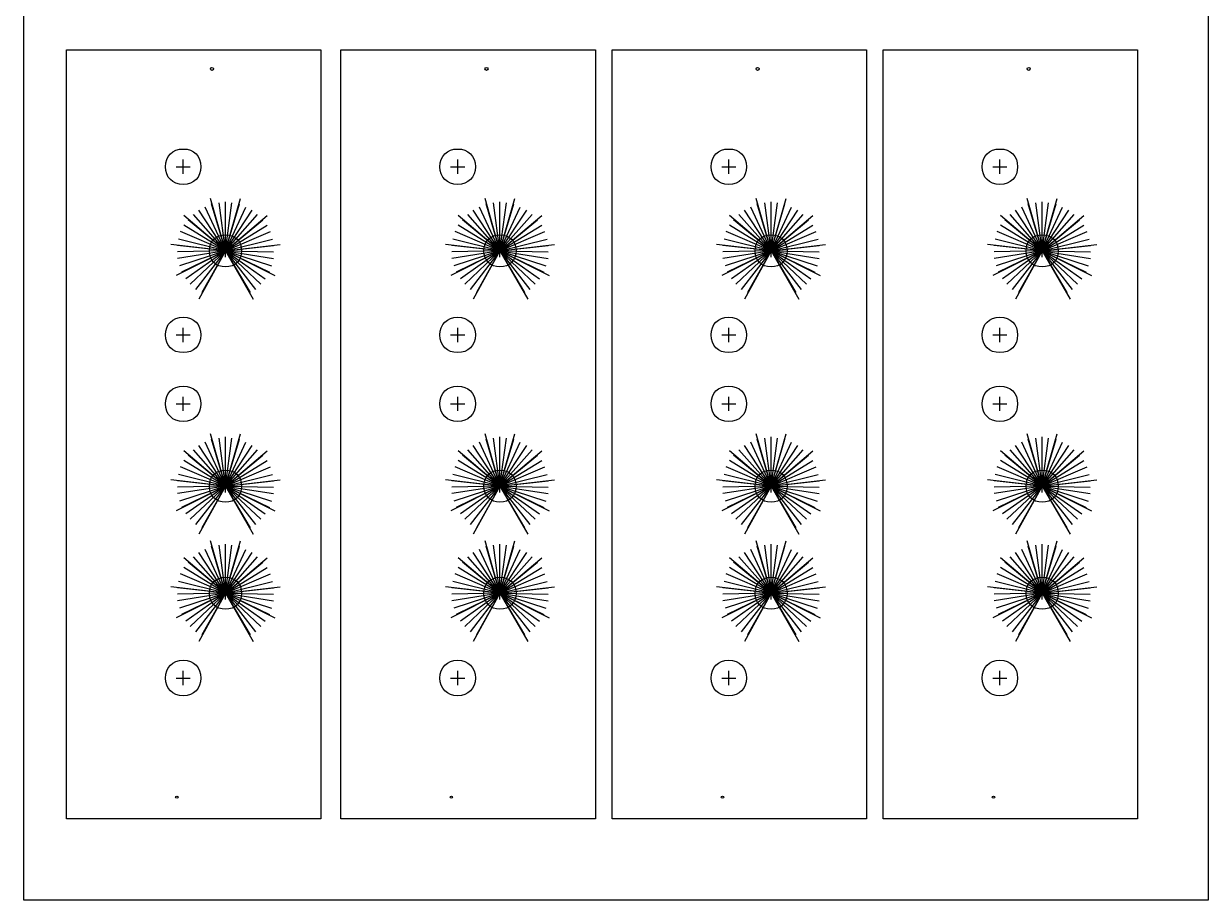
# Model space of a CAD drawing. Extents: x 19 to 579, y 0 to 828.
# Drawn here: x 19 to 579, y 0 to 414 of the extents above; entities that cross this region are included whole.
import ezdxf

# ---------------------------------------------------------------- set-up
doc = ezdxf.new("R2010")
doc.units = 0
doc.layers.add('background', color=7, linetype='CONTINUOUS')
doc.layers.add('Layer_1', color=7, linetype='CONTINUOUS')

msp = doc.modelspace()

# ---------------------------------------------------------------- linework, layer by layer
at = {"layer": 'background', "color": 1}
msp.add_lwpolyline([(19.37559, 827.983601), (578.684334, 827.983601), (578.684334, 0.000001), (19.37559, 0.000001), (19.37559, 827.983601)], dxfattribs=at)
at = {"layer": 'Layer_1', "color": 1}
for points in [[(82.956195, 38.552444), (39.581132, 38.552444), (39.581132, 401.664922), (159.691635, 401.664922), (159.691635, 38.552444), (39.581132, 38.552444)], [(212.556195, 38.552444), (169.181132, 38.552444), (169.181132, 401.664922), (289.291635, 401.664922), (289.291635, 38.552444), (169.181132, 38.552444)], [(340.556195, 38.552444), (297.181132, 38.552444), (297.181132, 401.664922), (417.291635, 401.664922), (417.291635, 38.552444), (297.181132, 38.552444)], [(468.556195, 38.552444), (425.181132, 38.552444), (425.181132, 401.664922), (545.291635, 401.664922), (545.291635, 38.552444), (425.181132, 38.552444)], [(109.027709, 392.627668), (109.027709, 392.627668)], [(238.627709, 392.627668), (238.627709, 392.627668)], [(366.627709, 392.627668), (366.627709, 392.627668)], [(494.627709, 392.627668), (494.627709, 392.627668)], [(94.688799, 343.094692), (94.688799, 349.789692)], [(224.288799, 343.094692), (224.288799, 349.789692)], [(352.288799, 343.094692), (352.288799, 349.789692)], [(480.288799, 343.094692), (480.288799, 349.789692)], [(91.341799, 346.441692), (98.032799, 346.441692)], [(220.941799, 346.441692), (227.632799, 346.441692)], [(348.941799, 346.441692), (355.632799, 346.441692)], [(476.941799, 346.441692), (483.632799, 346.441692)], [(114.652896, 306.7043), (107.582896, 331.4543)], [(114.652896, 306.7043), (121.726896, 331.4543)], [(244.252896, 306.7043), (237.182896, 331.4543)], [(244.252896, 306.7043), (251.326896, 331.4543)], [(372.252896, 306.7043), (365.182896, 331.4543)], [(372.252896, 306.7043), (379.326896, 331.4543)], [(500.252896, 306.7043), (493.182896, 331.4543)], [(500.252896, 306.7043), (507.326896, 331.4543)], [(114.652896, 306.7043), (102.027896, 325.8953)], [(114.652896, 306.7043), (105.058896, 327.4113)], [(114.652896, 306.7043), (108.086896, 328.9273)], [(114.652896, 306.7043), (111.625896, 329.4313)], [(114.652896, 306.7043), (114.652896, 329.9383)], [(114.652896, 306.7043), (117.683896, 329.4313)], [(114.652896, 306.7043), (121.219896, 328.9273)], [(114.652896, 306.7043), (124.250896, 327.4113)], [(114.652896, 306.7043), (127.281896, 325.8953)], [(244.252896, 306.7043), (231.627896, 325.8953)], [(244.252896, 306.7043), (234.658896, 327.4113)], [(244.252896, 306.7043), (237.686896, 328.9273)], [(244.252896, 306.7043), (241.225896, 329.4313)], [(244.252896, 306.7043), (244.252896, 329.9383)], [(244.252896, 306.7043), (247.283896, 329.4313)], [(244.252896, 306.7043), (250.819896, 328.9273)], [(244.252896, 306.7043), (253.850896, 327.4113)], [(244.252896, 306.7043), (256.881896, 325.8953)], [(372.252896, 306.7043), (359.627896, 325.8953)], [(372.252896, 306.7043), (362.658896, 327.4113)], [(372.252896, 306.7043), (365.686896, 328.9273)], [(372.252896, 306.7043), (369.225896, 329.4313)], [(372.252896, 306.7043), (372.252896, 329.9383)], [(372.252896, 306.7043), (375.283896, 329.4313)], [(372.252896, 306.7043), (378.819896, 328.9273)], [(372.252896, 306.7043), (381.850896, 327.4113)], [(372.252896, 306.7043), (384.881896, 325.8953)], [(500.252896, 306.7043), (487.627896, 325.8953)], [(500.252896, 306.7043), (490.658896, 327.4113)], [(500.252896, 306.7043), (493.686896, 328.9273)], [(500.252896, 306.7043), (497.225896, 329.4313)], [(500.252896, 306.7043), (500.252896, 329.9383)], [(500.252896, 306.7043), (503.283896, 329.4313)], [(500.252896, 306.7043), (506.819896, 328.9273)], [(500.252896, 306.7043), (509.850896, 327.4113)], [(500.252896, 306.7043), (512.881896, 325.8953)], [(114.652896, 306.7043), (94.957896, 323.3723)], [(114.652896, 306.7043), (94.957896, 318.8253)], [(114.652896, 306.7043), (96.976896, 321.3523)], [(114.652896, 306.7043), (99.500896, 323.8763)], [(114.652896, 306.7043), (129.805896, 323.8763)], [(114.652896, 306.7043), (134.351896, 323.3723)], [(114.652896, 306.7043), (132.332896, 321.3523)], [(114.652896, 306.7043), (134.351896, 318.8253)], [(244.252896, 306.7043), (224.557896, 323.3723)], [(244.252896, 306.7043), (224.557896, 318.8253)], [(244.252896, 306.7043), (226.576896, 321.3523)], [(244.252896, 306.7043), (229.100896, 323.8763)], [(244.252896, 306.7043), (259.405896, 323.8763)], [(244.252896, 306.7043), (263.951896, 323.3723)], [(244.252896, 306.7043), (261.932896, 321.3523)], [(244.252896, 306.7043), (263.951896, 318.8253)], [(372.252896, 306.7043), (352.557896, 323.3723)], [(372.252896, 306.7043), (352.557896, 318.8253)], [(372.252896, 306.7043), (354.576896, 321.3523)], [(372.252896, 306.7043), (357.100896, 323.8763)], [(372.252896, 306.7043), (387.405896, 323.8763)], [(372.252896, 306.7043), (391.951896, 323.3723)], [(372.252896, 306.7043), (389.932896, 321.3523)], [(372.252896, 306.7043), (391.951896, 318.8253)], [(500.252896, 306.7043), (480.557896, 323.3723)], [(500.252896, 306.7043), (480.557896, 318.8253)], [(500.252896, 306.7043), (482.576896, 321.3523)], [(500.252896, 306.7043), (485.100896, 323.8763)], [(500.252896, 306.7043), (515.405896, 323.8763)], [(500.252896, 306.7043), (519.951896, 323.3723)], [(500.252896, 306.7043), (517.932896, 321.3523)], [(500.252896, 306.7043), (519.951896, 318.8253)], [(114.652896, 306.7043), (93.441896, 315.7943)], [(114.652896, 306.7043), (135.867896, 315.7943)], [(244.252896, 306.7043), (223.041896, 315.7943)], [(244.252896, 306.7043), (265.467896, 315.7943)], [(372.252896, 306.7043), (351.041896, 315.7943)], [(372.252896, 306.7043), (393.467896, 315.7943)], [(500.252896, 306.7043), (479.041896, 315.7943)], [(500.252896, 306.7043), (521.467896, 315.7943)], [(114.652896, 306.7043), (88.894896, 309.7353)], [(114.652896, 306.7043), (91.926896, 309.2273)], [(114.652896, 306.7043), (92.430896, 312.2593)], [(114.652896, 306.7043), (136.879896, 312.2593)], [(114.652896, 306.7043), (140.414896, 309.7353)], [(114.652896, 303.6733), (114.652896, 309.7353)], [(114.652896, 306.7043), (137.383896, 309.2273)], [(244.252896, 306.7043), (218.494896, 309.7353)], [(244.252896, 306.7043), (221.526896, 309.2273)], [(244.252896, 306.7043), (222.030896, 312.2593)], [(244.252896, 306.7043), (266.479896, 312.2593)], [(244.252896, 306.7043), (270.014896, 309.7353)], [(244.252896, 303.6733), (244.252896, 309.7353)], [(244.252896, 306.7043), (266.983896, 309.2273)], [(372.252896, 306.7043), (346.494896, 309.7353)], [(372.252896, 306.7043), (349.526896, 309.2273)], [(372.252896, 306.7043), (350.030896, 312.2593)], [(372.252896, 306.7043), (394.479896, 312.2593)], [(372.252896, 306.7043), (398.014896, 309.7353)], [(372.252896, 303.6733), (372.252896, 309.7353)], [(372.252896, 306.7043), (394.983896, 309.2273)], [(500.252896, 306.7043), (474.494896, 309.7353)], [(500.252896, 306.7043), (477.526896, 309.2273)], [(500.252896, 306.7043), (478.030896, 312.2593)], [(500.252896, 306.7043), (522.479896, 312.2593)], [(500.252896, 306.7043), (526.014896, 309.7353)], [(500.252896, 303.6733), (500.252896, 309.7353)], [(500.252896, 306.7043), (522.983896, 309.2273)], [(114.652896, 306.7043), (91.418896, 295.0873)], [(114.652896, 306.7043), (91.926896, 303.1693)], [(114.652896, 306.7043), (91.926896, 306.1963)], [(114.652896, 306.7043), (92.933896, 299.6343)], [(114.652896, 306.7043), (93.945896, 296.6023)], [(114.652896, 306.7043), (95.965896, 293.5713)], [(114.652896, 306.7043), (97.984896, 291.0443)], [(114.652896, 306.7043), (100.512896, 288.5203)], [(114.652896, 306.7043), (102.027896, 283.9733)], [(114.652896, 306.7043), (103.543896, 287.0053)], [(111.625896, 306.7043), (117.683896, 306.7043)], [(114.652896, 306.7043), (137.887896, 295.0873)], [(114.652896, 306.7043), (127.785896, 283.9733)], [(114.652896, 306.7043), (137.383896, 306.1963)], [(114.652896, 306.7043), (137.383896, 303.1693)], [(114.652896, 306.7043), (136.371896, 299.6343)], [(114.652896, 306.7043), (135.363896, 296.6023)], [(114.652896, 306.7043), (133.344896, 293.5713)], [(114.652896, 306.7043), (131.320896, 291.0443)], [(114.652896, 306.7043), (128.797896, 288.5203)], [(114.652896, 306.7043), (126.269896, 287.0053)], [(244.252896, 306.7043), (221.018896, 295.0873)], [(244.252896, 306.7043), (221.526896, 303.1693)], [(244.252896, 306.7043), (221.526896, 306.1963)], [(244.252896, 306.7043), (222.533896, 299.6343)], [(244.252896, 306.7043), (223.545896, 296.6023)], [(244.252896, 306.7043), (225.565896, 293.5713)], [(244.252896, 306.7043), (227.584896, 291.0443)], [(244.252896, 306.7043), (230.112896, 288.5203)], [(244.252896, 306.7043), (231.627896, 283.9733)], [(244.252896, 306.7043), (233.143896, 287.0053)], [(241.225896, 306.7043), (247.283896, 306.7043)], [(244.252896, 306.7043), (267.487896, 295.0873)], [(244.252896, 306.7043), (257.385896, 283.9733)], [(244.252896, 306.7043), (266.983896, 306.1963)], [(244.252896, 306.7043), (266.983896, 303.1693)], [(244.252896, 306.7043), (265.971896, 299.6343)], [(244.252896, 306.7043), (264.963896, 296.6023)], [(244.252896, 306.7043), (262.944896, 293.5713)], [(244.252896, 306.7043), (260.920896, 291.0443)], [(244.252896, 306.7043), (258.397896, 288.5203)], [(244.252896, 306.7043), (255.869896, 287.0053)], [(372.252896, 306.7043), (349.018896, 295.0873)], [(372.252896, 306.7043), (349.526896, 303.1693)], [(372.252896, 306.7043), (349.526896, 306.1963)], [(372.252896, 306.7043), (350.533896, 299.6343)], [(372.252896, 306.7043), (351.545896, 296.6023)], [(372.252896, 306.7043), (353.565896, 293.5713)], [(372.252896, 306.7043), (355.584896, 291.0443)], [(372.252896, 306.7043), (358.112896, 288.5203)], [(372.252896, 306.7043), (359.627896, 283.9733)], [(372.252896, 306.7043), (361.143896, 287.0053)], [(369.225896, 306.7043), (375.283896, 306.7043)], [(372.252896, 306.7043), (395.487896, 295.0873)], [(372.252896, 306.7043), (385.385896, 283.9733)], [(372.252896, 306.7043), (394.983896, 306.1963)], [(372.252896, 306.7043), (394.983896, 303.1693)], [(372.252896, 306.7043), (393.971896, 299.6343)], [(372.252896, 306.7043), (392.963896, 296.6023)], [(372.252896, 306.7043), (390.944896, 293.5713)], [(372.252896, 306.7043), (388.920896, 291.0443)], [(372.252896, 306.7043), (386.397896, 288.5203)], [(372.252896, 306.7043), (383.869896, 287.0053)], [(500.252896, 306.7043), (477.018896, 295.0873)], [(500.252896, 306.7043), (477.526896, 303.1693)], [(500.252896, 306.7043), (477.526896, 306.1963)], [(500.252896, 306.7043), (478.533896, 299.6343)], [(500.252896, 306.7043), (479.545896, 296.6023)], [(500.252896, 306.7043), (481.565896, 293.5713)], [(500.252896, 306.7043), (483.584896, 291.0443)], [(500.252896, 306.7043), (486.112896, 288.5203)], [(500.252896, 306.7043), (487.627896, 283.9733)], [(500.252896, 306.7043), (489.143896, 287.0053)], [(497.225896, 306.7043), (503.283896, 306.7043)], [(500.252896, 306.7043), (523.487896, 295.0873)], [(500.252896, 306.7043), (513.385896, 283.9733)], [(500.252896, 306.7043), (522.983896, 306.1963)], [(500.252896, 306.7043), (522.983896, 303.1693)], [(500.252896, 306.7043), (521.971896, 299.6343)], [(500.252896, 306.7043), (520.963896, 296.6023)], [(500.252896, 306.7043), (518.944896, 293.5713)], [(500.252896, 306.7043), (516.920896, 291.0443)], [(500.252896, 306.7043), (514.397896, 288.5203)], [(500.252896, 306.7043), (511.869896, 287.0053)], [(94.687691, 263.654804), (94.687691, 270.349804)], [(224.287691, 263.654804), (224.287691, 270.349804)], [(352.287691, 263.654804), (352.287691, 270.349804)], [(480.287691, 263.654804), (480.287691, 270.349804)], [(91.340691, 267.001804), (98.031691, 267.001804)], [(220.940691, 267.001804), (227.631691, 267.001804)], [(348.940691, 267.001804), (355.631691, 267.001804)], [(476.940691, 267.001804), (483.631691, 267.001804)], [(94.688801, 231.125708), (94.688801, 237.821708)], [(224.288801, 231.125708), (224.288801, 237.821708)], [(352.288801, 231.125708), (352.288801, 237.821708)], [(480.288801, 231.125708), (480.288801, 237.821708)], [(91.341801, 234.469708), (98.032801, 234.469708)], [(220.941801, 234.469708), (227.632801, 234.469708)], [(348.941801, 234.469708), (355.632801, 234.469708)], [(476.941801, 234.469708), (483.632801, 234.469708)], [(114.65244, 195.595644), (107.58244, 220.345644)], [(114.65244, 195.595644), (111.62544, 218.322644)], [(114.65244, 195.595644), (121.72644, 220.345644)], [(114.65244, 195.595644), (114.65244, 218.829644)], [(114.65244, 195.595644), (117.68344, 218.322644)], [(244.25244, 195.595644), (237.18244, 220.345644)], [(244.25244, 195.595644), (241.22544, 218.322644)], [(244.25244, 195.595644), (251.32644, 220.345644)], [(244.25244, 195.595644), (244.25244, 218.829644)], [(244.25244, 195.595644), (247.28344, 218.322644)], [(372.25244, 195.595644), (365.18244, 220.345644)], [(372.25244, 195.595644), (369.22544, 218.322644)], [(372.25244, 195.595644), (379.32644, 220.345644)], [(372.25244, 195.595644), (372.25244, 218.829644)], [(372.25244, 195.595644), (375.28344, 218.322644)], [(500.25244, 195.595644), (493.18244, 220.345644)], [(500.25244, 195.595644), (497.22544, 218.322644)], [(500.25244, 195.595644), (507.32644, 220.345644)], [(500.25244, 195.595644), (500.25244, 218.829644)], [(500.25244, 195.595644), (503.28344, 218.322644)], [(114.65244, 195.595644), (99.50044, 212.767644)], [(114.65244, 195.595644), (102.02744, 214.786644)], [(114.65244, 195.595644), (105.05844, 216.302644)], [(114.65244, 195.595644), (108.08644, 217.818644)], [(114.65244, 195.595644), (121.21944, 217.818644)], [(114.65244, 195.595644), (124.25044, 216.302644)], [(114.65244, 195.595644), (127.28144, 214.786644)], [(114.65244, 195.595644), (129.80544, 212.767644)], [(244.25244, 195.595644), (229.10044, 212.767644)], [(244.25244, 195.595644), (231.62744, 214.786644)], [(244.25244, 195.595644), (234.65844, 216.302644)], [(244.25244, 195.595644), (237.68644, 217.818644)], [(244.25244, 195.595644), (250.81944, 217.818644)], [(244.25244, 195.595644), (253.85044, 216.302644)], [(244.25244, 195.595644), (256.88144, 214.786644)], [(244.25244, 195.595644), (259.40544, 212.767644)], [(372.25244, 195.595644), (357.10044, 212.767644)], [(372.25244, 195.595644), (359.62744, 214.786644)], [(372.25244, 195.595644), (362.65844, 216.302644)], [(372.25244, 195.595644), (365.68644, 217.818644)], [(372.25244, 195.595644), (378.81944, 217.818644)], [(372.25244, 195.595644), (381.85044, 216.302644)], [(372.25244, 195.595644), (384.88144, 214.786644)], [(372.25244, 195.595644), (387.40544, 212.767644)], [(500.25244, 195.595644), (485.10044, 212.767644)], [(500.25244, 195.595644), (487.62744, 214.786644)], [(500.25244, 195.595644), (490.65844, 216.302644)], [(500.25244, 195.595644), (493.68644, 217.818644)], [(500.25244, 195.595644), (506.81944, 217.818644)], [(500.25244, 195.595644), (509.85044, 216.302644)], [(500.25244, 195.595644), (512.88144, 214.786644)], [(500.25244, 195.595644), (515.40544, 212.767644)], [(114.65244, 195.595644), (94.95744, 212.263644)], [(114.65244, 195.595644), (94.95744, 207.716644)], [(114.65244, 195.595644), (96.97644, 210.243644)], [(114.65244, 195.595644), (134.35144, 212.263644)], [(114.65244, 195.595644), (132.33244, 210.243644)], [(114.65244, 195.595644), (134.35144, 207.716644)], [(244.25244, 195.595644), (224.55744, 212.263644)], [(244.25244, 195.595644), (224.55744, 207.716644)], [(244.25244, 195.595644), (226.57644, 210.243644)], [(244.25244, 195.595644), (263.95144, 212.263644)], [(244.25244, 195.595644), (261.93244, 210.243644)], [(244.25244, 195.595644), (263.95144, 207.716644)], [(372.25244, 195.595644), (352.55744, 212.263644)], [(372.25244, 195.595644), (352.55744, 207.716644)], [(372.25244, 195.595644), (354.57644, 210.243644)], [(372.25244, 195.595644), (391.95144, 212.263644)], [(372.25244, 195.595644), (389.93244, 210.243644)], [(372.25244, 195.595644), (391.95144, 207.716644)], [(500.25244, 195.595644), (480.55744, 212.263644)], [(500.25244, 195.595644), (480.55744, 207.716644)], [(500.25244, 195.595644), (482.57644, 210.243644)], [(500.25244, 195.595644), (519.95144, 212.263644)], [(500.25244, 195.595644), (517.93244, 210.243644)], [(500.25244, 195.595644), (519.95144, 207.716644)], [(114.65244, 195.595644), (93.44144, 204.685644)], [(114.65244, 195.595644), (135.86744, 204.685644)], [(244.25244, 195.595644), (223.04144, 204.685644)], [(244.25244, 195.595644), (265.46744, 204.685644)], [(372.25244, 195.595644), (351.04144, 204.685644)], [(372.25244, 195.595644), (393.46744, 204.685644)], [(500.25244, 195.595644), (479.04144, 204.685644)], [(500.25244, 195.595644), (521.46744, 204.685644)], [(114.65244, 195.595644), (88.89444, 198.626644)], [(114.65244, 195.595644), (91.92644, 198.118644)], [(114.65244, 195.595644), (92.43044, 201.150644)], [(114.65244, 195.595644), (136.87944, 201.150644)], [(114.65244, 195.595644), (140.41444, 198.626644)], [(114.65244, 192.564644), (114.65244, 198.626644)], [(114.65244, 195.595644), (137.38344, 198.118644)], [(244.25244, 195.595644), (218.49444, 198.626644)], [(244.25244, 195.595644), (221.52644, 198.118644)], [(244.25244, 195.595644), (222.03044, 201.150644)], [(244.25244, 195.595644), (266.47944, 201.150644)], [(244.25244, 195.595644), (270.01444, 198.626644)], [(244.25244, 192.564644), (244.25244, 198.626644)], [(244.25244, 195.595644), (266.98344, 198.118644)], [(372.25244, 195.595644), (346.49444, 198.626644)], [(372.25244, 195.595644), (349.52644, 198.118644)], [(372.25244, 195.595644), (350.03044, 201.150644)], [(372.25244, 195.595644), (394.47944, 201.150644)], [(372.25244, 195.595644), (398.01444, 198.626644)], [(372.25244, 192.564644), (372.25244, 198.626644)], [(372.25244, 195.595644), (394.98344, 198.118644)], [(500.25244, 195.595644), (474.49444, 198.626644)], [(500.25244, 195.595644), (477.52644, 198.118644)], [(500.25244, 195.595644), (478.03044, 201.150644)], [(500.25244, 195.595644), (522.47944, 201.150644)], [(500.25244, 195.595644), (526.01444, 198.626644)], [(500.25244, 192.564644), (500.25244, 198.626644)], [(500.25244, 195.595644), (522.98344, 198.118644)], [(114.65244, 195.595644), (91.41844, 183.978644)], [(114.65244, 195.595644), (91.92644, 192.060644)], [(114.65244, 195.595644), (91.92644, 195.087644)], [(114.65244, 195.595644), (92.93344, 188.525644)], [(114.65244, 195.595644), (93.94544, 185.493644)], [(114.65244, 195.595644), (95.96544, 182.462644)], [(114.65244, 195.595644), (97.98444, 179.935644)], [(114.65244, 195.595644), (100.51244, 177.411644)], [(114.65244, 195.595644), (102.02744, 172.864644)], [(114.65244, 195.595644), (103.54344, 175.896644)], [(111.62544, 195.595644), (117.68344, 195.595644)], [(114.65244, 195.595644), (137.88744, 183.978644)], [(114.65244, 195.595644), (127.78544, 172.864644)], [(114.65244, 195.595644), (137.38344, 195.087644)], [(114.65244, 195.595644), (137.38344, 192.060644)], [(114.65244, 195.595644), (136.37144, 188.525644)], [(114.65244, 195.595644), (135.36344, 185.493644)], [(114.65244, 195.595644), (133.34444, 182.462644)], [(114.65244, 195.595644), (131.32044, 179.935644)], [(114.65244, 195.595644), (128.79744, 177.411644)], [(114.65244, 195.595644), (126.26944, 175.896644)], [(244.25244, 195.595644), (221.01844, 183.978644)], [(244.25244, 195.595644), (221.52644, 192.060644)], [(244.25244, 195.595644), (221.52644, 195.087644)], [(244.25244, 195.595644), (222.53344, 188.525644)], [(244.25244, 195.595644), (223.54544, 185.493644)], [(244.25244, 195.595644), (225.56544, 182.462644)], [(244.25244, 195.595644), (227.58444, 179.935644)], [(244.25244, 195.595644), (230.11244, 177.411644)], [(244.25244, 195.595644), (231.62744, 172.864644)], [(244.25244, 195.595644), (233.14344, 175.896644)], [(241.22544, 195.595644), (247.28344, 195.595644)], [(244.25244, 195.595644), (267.48744, 183.978644)], [(244.25244, 195.595644), (257.38544, 172.864644)], [(244.25244, 195.595644), (266.98344, 195.087644)], [(244.25244, 195.595644), (266.98344, 192.060644)], [(244.25244, 195.595644), (265.97144, 188.525644)], [(244.25244, 195.595644), (264.96344, 185.493644)], [(244.25244, 195.595644), (262.94444, 182.462644)], [(244.25244, 195.595644), (260.92044, 179.935644)], [(244.25244, 195.595644), (258.39744, 177.411644)], [(244.25244, 195.595644), (255.86944, 175.896644)], [(372.25244, 195.595644), (349.01844, 183.978644)], [(372.25244, 195.595644), (349.52644, 192.060644)], [(372.25244, 195.595644), (349.52644, 195.087644)], [(372.25244, 195.595644), (350.53344, 188.525644)], [(372.25244, 195.595644), (351.54544, 185.493644)], [(372.25244, 195.595644), (353.56544, 182.462644)], [(372.25244, 195.595644), (355.58444, 179.935644)], [(372.25244, 195.595644), (358.11244, 177.411644)], [(372.25244, 195.595644), (359.62744, 172.864644)], [(372.25244, 195.595644), (361.14344, 175.896644)], [(369.22544, 195.595644), (375.28344, 195.595644)], [(372.25244, 195.595644), (395.48744, 183.978644)], [(372.25244, 195.595644), (385.38544, 172.864644)], [(372.25244, 195.595644), (394.98344, 195.087644)], [(372.25244, 195.595644), (394.98344, 192.060644)], [(372.25244, 195.595644), (393.97144, 188.525644)], [(372.25244, 195.595644), (392.96344, 185.493644)], [(372.25244, 195.595644), (390.94444, 182.462644)], [(372.25244, 195.595644), (388.92044, 179.935644)], [(372.25244, 195.595644), (386.39744, 177.411644)], [(372.25244, 195.595644), (383.86944, 175.896644)], [(500.25244, 195.595644), (477.01844, 183.978644)], [(500.25244, 195.595644), (477.52644, 192.060644)], [(500.25244, 195.595644), (477.52644, 195.087644)], [(500.25244, 195.595644), (478.53344, 188.525644)], [(500.25244, 195.595644), (479.54544, 185.493644)], [(500.25244, 195.595644), (481.56544, 182.462644)], [(500.25244, 195.595644), (483.58444, 179.935644)], [(500.25244, 195.595644), (486.11244, 177.411644)], [(500.25244, 195.595644), (487.62744, 172.864644)], [(500.25244, 195.595644), (489.14344, 175.896644)], [(497.22544, 195.595644), (503.28344, 195.595644)], [(500.25244, 195.595644), (523.48744, 183.978644)], [(500.25244, 195.595644), (513.38544, 172.864644)], [(500.25244, 195.595644), (522.98344, 195.087644)], [(500.25244, 195.595644), (522.98344, 192.060644)], [(500.25244, 195.595644), (521.97144, 188.525644)], [(500.25244, 195.595644), (520.96344, 185.493644)], [(500.25244, 195.595644), (518.94444, 182.462644)], [(500.25244, 195.595644), (516.92044, 179.935644)], [(500.25244, 195.595644), (514.39744, 177.411644)], [(500.25244, 195.595644), (511.86944, 175.896644)], [(114.65244, 145.026844), (107.58244, 169.776844)], [(114.65244, 145.026844), (121.72644, 169.776844)], [(114.65244, 145.026844), (114.65244, 168.260844)], [(244.25244, 145.026844), (237.18244, 169.776844)], [(244.25244, 145.026844), (251.32644, 169.776844)], [(244.25244, 145.026844), (244.25244, 168.260844)], [(372.25244, 145.026844), (365.18244, 169.776844)], [(372.25244, 145.026844), (379.32644, 169.776844)], [(372.25244, 145.026844), (372.25244, 168.260844)], [(500.25244, 145.026844), (493.18244, 169.776844)], [(500.25244, 145.026844), (507.32644, 169.776844)], [(500.25244, 145.026844), (500.25244, 168.260844)], [(114.65244, 145.026844), (102.02744, 164.217844)], [(114.65244, 145.026844), (105.05844, 165.733844)], [(114.65244, 145.026844), (108.08644, 167.249844)], [(114.65244, 145.026844), (111.62544, 167.753844)], [(114.65244, 145.026844), (117.68344, 167.753844)], [(114.65244, 145.026844), (121.21944, 167.249844)], [(114.65244, 145.026844), (124.25044, 165.733844)], [(114.65244, 145.026844), (127.28144, 164.217844)], [(244.25244, 145.026844), (231.62744, 164.217844)], [(244.25244, 145.026844), (234.65844, 165.733844)], [(244.25244, 145.026844), (237.68644, 167.249844)], [(244.25244, 145.026844), (241.22544, 167.753844)], [(244.25244, 145.026844), (247.28344, 167.753844)], [(244.25244, 145.026844), (250.81944, 167.249844)], [(244.25244, 145.026844), (253.85044, 165.733844)], [(244.25244, 145.026844), (256.88144, 164.217844)], [(372.25244, 145.026844), (359.62744, 164.217844)], [(372.25244, 145.026844), (362.65844, 165.733844)], [(372.25244, 145.026844), (365.68644, 167.249844)], [(372.25244, 145.026844), (369.22544, 167.753844)], [(372.25244, 145.026844), (375.28344, 167.753844)], [(372.25244, 145.026844), (378.81944, 167.249844)], [(372.25244, 145.026844), (381.85044, 165.733844)], [(372.25244, 145.026844), (384.88144, 164.217844)], [(500.25244, 145.026844), (487.62744, 164.217844)], [(500.25244, 145.026844), (490.65844, 165.733844)], [(500.25244, 145.026844), (493.68644, 167.249844)], [(500.25244, 145.026844), (497.22544, 167.753844)], [(500.25244, 145.026844), (503.28344, 167.753844)], [(500.25244, 145.026844), (506.81944, 167.249844)], [(500.25244, 145.026844), (509.85044, 165.733844)], [(500.25244, 145.026844), (512.88144, 164.217844)], [(114.65244, 145.026844), (94.95744, 161.694844)], [(114.65244, 145.026844), (94.95744, 157.147844)], [(114.65244, 145.026844), (96.97644, 159.674844)], [(114.65244, 145.026844), (99.50044, 162.198844)], [(114.65244, 145.026844), (129.80544, 162.198844)], [(114.65244, 145.026844), (134.35144, 161.694844)], [(114.65244, 145.026844), (132.33244, 159.674844)], [(114.65244, 145.026844), (134.35144, 157.147844)], [(244.25244, 145.026844), (224.55744, 161.694844)], [(244.25244, 145.026844), (224.55744, 157.147844)], [(244.25244, 145.026844), (226.57644, 159.674844)], [(244.25244, 145.026844), (229.10044, 162.198844)], [(244.25244, 145.026844), (259.40544, 162.198844)], [(244.25244, 145.026844), (263.95144, 161.694844)], [(244.25244, 145.026844), (261.93244, 159.674844)], [(244.25244, 145.026844), (263.95144, 157.147844)], [(372.25244, 145.026844), (352.55744, 161.694844)], [(372.25244, 145.026844), (352.55744, 157.147844)], [(372.25244, 145.026844), (354.57644, 159.674844)], [(372.25244, 145.026844), (357.10044, 162.198844)], [(372.25244, 145.026844), (387.40544, 162.198844)], [(372.25244, 145.026844), (391.95144, 161.694844)], [(372.25244, 145.026844), (389.93244, 159.674844)], [(372.25244, 145.026844), (391.95144, 157.147844)], [(500.25244, 145.026844), (480.55744, 161.694844)], [(500.25244, 145.026844), (480.55744, 157.147844)], [(500.25244, 145.026844), (482.57644, 159.674844)], [(500.25244, 145.026844), (485.10044, 162.198844)], [(500.25244, 145.026844), (515.40544, 162.198844)], [(500.25244, 145.026844), (519.95144, 161.694844)], [(500.25244, 145.026844), (517.93244, 159.674844)], [(500.25244, 145.026844), (519.95144, 157.147844)], [(114.65244, 145.026844), (93.44144, 154.116844)], [(114.65244, 145.026844), (135.86744, 154.116844)], [(244.25244, 145.026844), (223.04144, 154.116844)], [(244.25244, 145.026844), (265.46744, 154.116844)], [(372.25244, 145.026844), (351.04144, 154.116844)], [(372.25244, 145.026844), (393.46744, 154.116844)], [(500.25244, 145.026844), (479.04144, 154.116844)], [(500.25244, 145.026844), (521.46744, 154.116844)], [(114.65244, 145.026844), (88.89444, 148.057844)], [(114.65244, 145.026844), (91.92644, 147.549844)], [(114.65244, 145.026844), (92.43044, 150.581844)], [(114.65244, 145.026844), (136.87944, 150.581844)], [(114.65244, 145.026844), (140.41444, 148.057844)], [(114.65244, 141.995844), (114.65244, 148.057844)], [(114.65244, 145.026844), (137.38344, 147.549844)], [(244.25244, 145.026844), (218.49444, 148.057844)], [(244.25244, 145.026844), (221.52644, 147.549844)], [(244.25244, 145.026844), (222.03044, 150.581844)], [(244.25244, 145.026844), (266.47944, 150.581844)], [(244.25244, 145.026844), (270.01444, 148.057844)], [(244.25244, 141.995844), (244.25244, 148.057844)], [(244.25244, 145.026844), (266.98344, 147.549844)], [(372.25244, 145.026844), (346.49444, 148.057844)], [(372.25244, 145.026844), (349.52644, 147.549844)], [(372.25244, 145.026844), (350.03044, 150.581844)], [(372.25244, 145.026844), (394.47944, 150.581844)], [(372.25244, 145.026844), (398.01444, 148.057844)], [(372.25244, 141.995844), (372.25244, 148.057844)], [(372.25244, 145.026844), (394.98344, 147.549844)], [(500.25244, 145.026844), (474.49444, 148.057844)], [(500.25244, 145.026844), (477.52644, 147.549844)], [(500.25244, 145.026844), (478.03044, 150.581844)], [(500.25244, 145.026844), (522.47944, 150.581844)], [(500.25244, 145.026844), (526.01444, 148.057844)], [(500.25244, 141.995844), (500.25244, 148.057844)], [(500.25244, 145.026844), (522.98344, 147.549844)], [(114.65244, 145.026844), (91.41844, 133.409844)], [(114.65244, 145.026844), (91.92644, 141.491844)], [(114.65244, 145.026844), (91.92644, 144.518844)], [(114.65244, 145.026844), (92.93344, 137.956844)], [(114.65244, 145.026844), (93.94544, 134.924844)], [(114.65244, 145.026844), (95.96544, 131.893844)], [(114.65244, 145.026844), (97.98444, 129.366844)], [(114.65244, 145.026844), (100.51244, 126.842844)], [(114.65244, 145.026844), (102.02744, 122.295844)], [(114.65244, 145.026844), (103.54344, 125.327844)], [(111.62544, 145.026844), (117.68344, 145.026844)], [(114.65244, 145.026844), (137.88744, 133.409844)], [(114.65244, 145.026844), (127.78544, 122.295844)], [(114.65244, 145.026844), (137.38344, 144.518844)], [(114.65244, 145.026844), (137.38344, 141.491844)], [(114.65244, 145.026844), (136.37144, 137.956844)], [(114.65244, 145.026844), (135.36344, 134.924844)], [(114.65244, 145.026844), (133.34444, 131.893844)], [(114.65244, 145.026844), (131.32044, 129.366844)], [(114.65244, 145.026844), (128.79744, 126.842844)], [(114.65244, 145.026844), (126.26944, 125.327844)], [(244.25244, 145.026844), (221.01844, 133.409844)], [(244.25244, 145.026844), (221.52644, 141.491844)], [(244.25244, 145.026844), (221.52644, 144.518844)], [(244.25244, 145.026844), (222.53344, 137.956844)], [(244.25244, 145.026844), (223.54544, 134.924844)], [(244.25244, 145.026844), (225.56544, 131.893844)], [(244.25244, 145.026844), (227.58444, 129.366844)], [(244.25244, 145.026844), (230.11244, 126.842844)], [(244.25244, 145.026844), (231.62744, 122.295844)], [(244.25244, 145.026844), (233.14344, 125.327844)], [(241.22544, 145.026844), (247.28344, 145.026844)], [(244.25244, 145.026844), (267.48744, 133.409844)], [(244.25244, 145.026844), (257.38544, 122.295844)], [(244.25244, 145.026844), (266.98344, 144.518844)], [(244.25244, 145.026844), (266.98344, 141.491844)], [(244.25244, 145.026844), (265.97144, 137.956844)], [(244.25244, 145.026844), (264.96344, 134.924844)], [(244.25244, 145.026844), (262.94444, 131.893844)], [(244.25244, 145.026844), (260.92044, 129.366844)], [(244.25244, 145.026844), (258.39744, 126.842844)], [(244.25244, 145.026844), (255.86944, 125.327844)], [(372.25244, 145.026844), (349.01844, 133.409844)], [(372.25244, 145.026844), (349.52644, 141.491844)], [(372.25244, 145.026844), (349.52644, 144.518844)], [(372.25244, 145.026844), (350.53344, 137.956844)], [(372.25244, 145.026844), (351.54544, 134.924844)], [(372.25244, 145.026844), (353.56544, 131.893844)], [(372.25244, 145.026844), (355.58444, 129.366844)], [(372.25244, 145.026844), (358.11244, 126.842844)], [(372.25244, 145.026844), (359.62744, 122.295844)], [(372.25244, 145.026844), (361.14344, 125.327844)], [(369.22544, 145.026844), (375.28344, 145.026844)], [(372.25244, 145.026844), (395.48744, 133.409844)], [(372.25244, 145.026844), (385.38544, 122.295844)], [(372.25244, 145.026844), (394.98344, 144.518844)], [(372.25244, 145.026844), (394.98344, 141.491844)], [(372.25244, 145.026844), (393.97144, 137.956844)], [(372.25244, 145.026844), (392.96344, 134.924844)], [(372.25244, 145.026844), (390.94444, 131.893844)], [(372.25244, 145.026844), (388.92044, 129.366844)], [(372.25244, 145.026844), (386.39744, 126.842844)], [(372.25244, 145.026844), (383.86944, 125.327844)], [(500.25244, 145.026844), (477.01844, 133.409844)], [(500.25244, 145.026844), (477.52644, 141.491844)], [(500.25244, 145.026844), (477.52644, 144.518844)], [(500.25244, 145.026844), (478.53344, 137.956844)], [(500.25244, 145.026844), (479.54544, 134.924844)], [(500.25244, 145.026844), (481.56544, 131.893844)], [(500.25244, 145.026844), (483.58444, 129.366844)], [(500.25244, 145.026844), (486.11244, 126.842844)], [(500.25244, 145.026844), (487.62744, 122.295844)], [(500.25244, 145.026844), (489.14344, 125.327844)], [(497.22544, 145.026844), (503.28344, 145.026844)], [(500.25244, 145.026844), (523.48744, 133.409844)], [(500.25244, 145.026844), (513.38544, 122.295844)], [(500.25244, 145.026844), (522.98344, 144.518844)], [(500.25244, 145.026844), (522.98344, 141.491844)], [(500.25244, 145.026844), (521.97144, 137.956844)], [(500.25244, 145.026844), (520.96344, 134.924844)], [(500.25244, 145.026844), (518.94444, 131.893844)], [(500.25244, 145.026844), (516.92044, 129.366844)], [(500.25244, 145.026844), (514.39744, 126.842844)], [(500.25244, 145.026844), (511.86944, 125.327844)], [(94.687693, 101.632204), (94.687693, 108.328204)], [(224.287693, 101.632204), (224.287693, 108.328204)], [(352.287693, 101.632204), (352.287693, 108.328204)], [(480.287693, 101.632204), (480.287693, 108.328204)], [(91.340693, 104.976204), (98.031693, 104.976204)], [(220.940693, 104.976204), (227.631693, 104.976204)], [(348.940693, 104.976204), (355.631693, 104.976204)], [(476.940693, 104.976204), (483.631693, 104.976204)], [(92.312608, 48.741668), (92.312608, 48.741668)], [(221.912608, 48.741668), (221.912608, 48.741668)], [(349.912608, 48.741668), (349.912608, 48.741668)], [(477.912608, 48.741668), (477.912608, 48.741668)]]:
    msp.add_lwpolyline(points, dxfattribs=at)
at = {"layer": 'Layer_1', "color": 7}
for points in [[(115.254896, 306.5483), (115.254896, 306.5483)], [(244.854896, 306.5483), (244.854896, 306.5483)], [(372.854896, 306.5483), (372.854896, 306.5483)], [(500.854896, 306.5483), (500.854896, 306.5483)], [(115.25444, 195.439644), (115.25444, 195.439644)], [(244.85444, 195.439644), (244.85444, 195.439644)], [(372.85444, 195.439644), (372.85444, 195.439644)], [(500.85444, 195.439644), (500.85444, 195.439644)], [(115.25444, 144.870844), (115.25444, 144.870844)], [(244.85444, 144.870844), (244.85444, 144.870844)], [(372.85444, 144.870844), (372.85444, 144.870844)], [(500.85444, 144.870844), (500.85444, 144.870844)]]:
    msp.add_lwpolyline(points, dxfattribs=at)
at = {"layer": 'Layer_1', "color": 1}
for points in [[(107.530709, 392.627668), (107.530709, 393.002668), (107.862709, 393.307668), (108.277709, 393.307668)], [(108.277709, 391.948668), (107.862709, 391.948668), (107.530709, 392.252668), (107.530709, 392.627668)], [(108.277709, 393.307668), (108.691709, 393.307668), (109.027709, 393.002668), (109.027709, 392.627668)], [(109.027709, 392.627668), (109.027709, 392.252668), (108.691709, 391.948668), (108.277709, 391.948668)], [(237.130709, 392.627668), (237.130709, 393.002668), (237.462709, 393.307668), (237.877709, 393.307668)], [(237.877709, 391.948668), (237.462709, 391.948668), (237.130709, 392.252668), (237.130709, 392.627668)], [(237.877709, 393.307668), (238.291709, 393.307668), (238.627709, 393.002668), (238.627709, 392.627668)], [(238.627709, 392.627668), (238.627709, 392.252668), (238.291709, 391.948668), (237.877709, 391.948668)], [(365.130709, 392.627668), (365.130709, 393.002668), (365.462709, 393.307668), (365.877709, 393.307668)], [(365.877709, 391.948668), (365.462709, 391.948668), (365.130709, 392.252668), (365.130709, 392.627668)], [(365.877709, 393.307668), (366.291709, 393.307668), (366.627709, 393.002668), (366.627709, 392.627668)], [(366.627709, 392.627668), (366.627709, 392.252668), (366.291709, 391.948668), (365.877709, 391.948668)], [(493.130709, 392.627668), (493.130709, 393.002668), (493.462709, 393.307668), (493.877709, 393.307668)], [(493.877709, 391.948668), (493.462709, 391.948668), (493.130709, 392.252668), (493.130709, 392.627668)], [(493.877709, 393.307668), (494.291709, 393.307668), (494.627709, 393.002668), (494.627709, 392.627668)], [(494.627709, 392.627668), (494.627709, 392.252668), (494.291709, 391.948668), (493.877709, 391.948668)], [(86.317799, 346.441692), (86.317799, 351.461692), (89.665799, 354.808692), (94.688799, 354.808692)], [(94.688799, 354.808692), (99.708799, 354.808692), (103.051799, 351.461692), (103.051799, 346.441692)], [(215.917799, 346.441692), (215.917799, 351.461692), (219.265799, 354.808692), (224.288799, 354.808692)], [(224.288799, 354.808692), (229.308799, 354.808692), (232.651799, 351.461692), (232.651799, 346.441692)], [(343.917799, 346.441692), (343.917799, 351.461692), (347.265799, 354.808692), (352.288799, 354.808692)], [(352.288799, 354.808692), (357.308799, 354.808692), (360.651799, 351.461692), (360.651799, 346.441692)], [(471.917799, 346.441692), (471.917799, 351.461692), (475.265799, 354.808692), (480.288799, 354.808692)], [(480.288799, 354.808692), (485.308799, 354.808692), (488.651799, 351.461692), (488.651799, 346.441692)], [(94.688799, 338.074692), (89.665799, 338.074692), (86.317799, 341.422692), (86.317799, 346.441692)], [(103.051799, 346.441692), (103.051799, 341.422692), (99.708799, 338.074692), (94.688799, 338.074692)], [(224.288799, 338.074692), (219.265799, 338.074692), (215.917799, 341.422692), (215.917799, 346.441692)], [(232.651799, 346.441692), (232.651799, 341.422692), (229.308799, 338.074692), (224.288799, 338.074692)], [(352.288799, 338.074692), (347.265799, 338.074692), (343.917799, 341.422692), (343.917799, 346.441692)], [(360.651799, 346.441692), (360.651799, 341.422692), (357.308799, 338.074692), (352.288799, 338.074692)], [(480.288799, 338.074692), (475.265799, 338.074692), (471.917799, 341.422692), (471.917799, 346.441692)], [(488.651799, 346.441692), (488.651799, 341.422692), (485.308799, 338.074692), (480.288799, 338.074692)], [(107.078896, 306.7043), (107.078896, 311.2473), (110.109896, 314.2783), (114.652896, 314.2783)], [(114.652896, 314.2783), (119.199896, 314.2783), (122.230896, 311.2473), (122.230896, 306.7043)], [(236.678896, 306.7043), (236.678896, 311.2473), (239.709896, 314.2783), (244.252896, 314.2783)], [(244.252896, 314.2783), (248.799896, 314.2783), (251.830896, 311.2473), (251.830896, 306.7043)], [(364.678896, 306.7043), (364.678896, 311.2473), (367.709896, 314.2783), (372.252896, 314.2783)], [(372.252896, 314.2783), (376.799896, 314.2783), (379.830896, 311.2473), (379.830896, 306.7043)], [(492.678896, 306.7043), (492.678896, 311.2473), (495.709896, 314.2783), (500.252896, 314.2783)], [(500.252896, 314.2783), (504.799896, 314.2783), (507.830896, 311.2473), (507.830896, 306.7043)], [(114.652896, 299.1263), (110.109896, 299.1263), (107.078896, 302.1573), (107.078896, 306.7043)], [(122.230896, 306.7043), (122.230896, 302.1573), (119.199896, 299.1263), (114.652896, 299.1263)], [(244.252896, 299.1263), (239.709896, 299.1263), (236.678896, 302.1573), (236.678896, 306.7043)], [(251.830896, 306.7043), (251.830896, 302.1573), (248.799896, 299.1263), (244.252896, 299.1263)], [(372.252896, 299.1263), (367.709896, 299.1263), (364.678896, 302.1573), (364.678896, 306.7043)], [(379.830896, 306.7043), (379.830896, 302.1573), (376.799896, 299.1263), (372.252896, 299.1263)], [(500.252896, 299.1263), (495.709896, 299.1263), (492.678896, 302.1573), (492.678896, 306.7043)], [(507.830896, 306.7043), (507.830896, 302.1573), (504.799896, 299.1263), (500.252896, 299.1263)], [(86.316691, 267.001804), (86.316691, 272.021804), (89.664691, 275.368804), (94.687691, 275.368804)], [(94.687691, 275.368804), (99.707691, 275.368804), (103.050691, 272.021804), (103.050691, 267.001804)], [(215.916691, 267.001804), (215.916691, 272.021804), (219.264691, 275.368804), (224.287691, 275.368804)], [(224.287691, 275.368804), (229.307691, 275.368804), (232.650691, 272.021804), (232.650691, 267.001804)], [(343.916691, 267.001804), (343.916691, 272.021804), (347.264691, 275.368804), (352.287691, 275.368804)], [(352.287691, 275.368804), (357.307691, 275.368804), (360.650691, 272.021804), (360.650691, 267.001804)], [(471.916691, 267.001804), (471.916691, 272.021804), (475.264691, 275.368804), (480.287691, 275.368804)], [(480.287691, 275.368804), (485.307691, 275.368804), (488.650691, 272.021804), (488.650691, 267.001804)], [(94.687691, 258.634804), (89.664691, 258.634804), (86.316691, 261.982804), (86.316691, 267.001804)], [(103.050691, 267.001804), (103.050691, 261.982804), (99.707691, 258.634804), (94.687691, 258.634804)], [(224.287691, 258.634804), (219.264691, 258.634804), (215.916691, 261.982804), (215.916691, 267.001804)], [(232.650691, 267.001804), (232.650691, 261.982804), (229.307691, 258.634804), (224.287691, 258.634804)], [(352.287691, 258.634804), (347.264691, 258.634804), (343.916691, 261.982804), (343.916691, 267.001804)], [(360.650691, 267.001804), (360.650691, 261.982804), (357.307691, 258.634804), (352.287691, 258.634804)], [(480.287691, 258.634804), (475.264691, 258.634804), (471.916691, 261.982804), (471.916691, 267.001804)], [(488.650691, 267.001804), (488.650691, 261.982804), (485.307691, 258.634804), (480.287691, 258.634804)], [(86.317801, 234.469708), (86.317801, 239.493708), (89.665801, 242.836708), (94.688801, 242.836708)], [(94.688801, 242.836708), (99.708801, 242.836708), (103.051801, 239.493708), (103.051801, 234.469708)], [(215.917801, 234.469708), (215.917801, 239.493708), (219.265801, 242.836708), (224.288801, 242.836708)], [(224.288801, 242.836708), (229.308801, 242.836708), (232.651801, 239.493708), (232.651801, 234.469708)], [(343.917801, 234.469708), (343.917801, 239.493708), (347.265801, 242.836708), (352.288801, 242.836708)], [(352.288801, 242.836708), (357.308801, 242.836708), (360.651801, 239.493708), (360.651801, 234.469708)], [(471.917801, 234.469708), (471.917801, 239.493708), (475.265801, 242.836708), (480.288801, 242.836708)], [(480.288801, 242.836708), (485.308801, 242.836708), (488.651801, 239.493708), (488.651801, 234.469708)], [(94.688801, 226.106708), (89.665801, 226.106708), (86.317801, 229.454708), (86.317801, 234.469708)], [(103.051801, 234.469708), (103.051801, 229.454708), (99.708801, 226.106708), (94.688801, 226.106708)], [(224.288801, 226.106708), (219.265801, 226.106708), (215.917801, 229.454708), (215.917801, 234.469708)], [(232.651801, 234.469708), (232.651801, 229.454708), (229.308801, 226.106708), (224.288801, 226.106708)], [(352.288801, 226.106708), (347.265801, 226.106708), (343.917801, 229.454708), (343.917801, 234.469708)], [(360.651801, 234.469708), (360.651801, 229.454708), (357.308801, 226.106708), (352.288801, 226.106708)], [(480.288801, 226.106708), (475.265801, 226.106708), (471.917801, 229.454708), (471.917801, 234.469708)], [(488.651801, 234.469708), (488.651801, 229.454708), (485.308801, 226.106708), (480.288801, 226.106708)], [(107.07844, 195.595644), (107.07844, 200.138644), (110.10944, 203.169644), (114.65244, 203.169644)], [(114.65244, 203.169644), (119.19944, 203.169644), (122.23044, 200.138644), (122.23044, 195.595644)], [(236.67844, 195.595644), (236.67844, 200.138644), (239.70944, 203.169644), (244.25244, 203.169644)], [(244.25244, 203.169644), (248.79944, 203.169644), (251.83044, 200.138644), (251.83044, 195.595644)], [(364.67844, 195.595644), (364.67844, 200.138644), (367.70944, 203.169644), (372.25244, 203.169644)], [(372.25244, 203.169644), (376.79944, 203.169644), (379.83044, 200.138644), (379.83044, 195.595644)], [(492.67844, 195.595644), (492.67844, 200.138644), (495.70944, 203.169644), (500.25244, 203.169644)], [(500.25244, 203.169644), (504.79944, 203.169644), (507.83044, 200.138644), (507.83044, 195.595644)], [(114.65244, 188.017644), (110.10944, 188.017644), (107.07844, 191.048644), (107.07844, 195.595644)], [(122.23044, 195.595644), (122.23044, 191.048644), (119.19944, 188.017644), (114.65244, 188.017644)], [(244.25244, 188.017644), (239.70944, 188.017644), (236.67844, 191.048644), (236.67844, 195.595644)], [(251.83044, 195.595644), (251.83044, 191.048644), (248.79944, 188.017644), (244.25244, 188.017644)], [(372.25244, 188.017644), (367.70944, 188.017644), (364.67844, 191.048644), (364.67844, 195.595644)], [(379.83044, 195.595644), (379.83044, 191.048644), (376.79944, 188.017644), (372.25244, 188.017644)], [(500.25244, 188.017644), (495.70944, 188.017644), (492.67844, 191.048644), (492.67844, 195.595644)], [(507.83044, 195.595644), (507.83044, 191.048644), (504.79944, 188.017644), (500.25244, 188.017644)], [(107.07844, 145.026844), (107.07844, 149.569844), (110.10944, 152.600844), (114.65244, 152.600844)], [(114.65244, 152.600844), (119.19944, 152.600844), (122.23044, 149.569844), (122.23044, 145.026844)], [(236.67844, 145.026844), (236.67844, 149.569844), (239.70944, 152.600844), (244.25244, 152.600844)], [(244.25244, 152.600844), (248.79944, 152.600844), (251.83044, 149.569844), (251.83044, 145.026844)], [(364.67844, 145.026844), (364.67844, 149.569844), (367.70944, 152.600844), (372.25244, 152.600844)], [(372.25244, 152.600844), (376.79944, 152.600844), (379.83044, 149.569844), (379.83044, 145.026844)], [(492.67844, 145.026844), (492.67844, 149.569844), (495.70944, 152.600844), (500.25244, 152.600844)], [(500.25244, 152.600844), (504.79944, 152.600844), (507.83044, 149.569844), (507.83044, 145.026844)], [(114.65244, 137.448844), (110.10944, 137.448844), (107.07844, 140.479844), (107.07844, 145.026844)], [(122.23044, 145.026844), (122.23044, 140.479844), (119.19944, 137.448844), (114.65244, 137.448844)], [(244.25244, 137.448844), (239.70944, 137.448844), (236.67844, 140.479844), (236.67844, 145.026844)], [(251.83044, 145.026844), (251.83044, 140.479844), (248.79944, 137.448844), (244.25244, 137.448844)], [(372.25244, 137.448844), (367.70944, 137.448844), (364.67844, 140.479844), (364.67844, 145.026844)], [(379.83044, 145.026844), (379.83044, 140.479844), (376.79944, 137.448844), (372.25244, 137.448844)], [(500.25244, 137.448844), (495.70944, 137.448844), (492.67844, 140.479844), (492.67844, 145.026844)], [(507.83044, 145.026844), (507.83044, 140.479844), (504.79944, 137.448844), (500.25244, 137.448844)], [(86.316693, 104.976204), (86.316693, 110.000204), (89.664693, 113.343204), (94.687693, 113.343204)], [(94.687693, 113.343204), (99.707693, 113.343204), (103.050693, 110.000204), (103.050693, 104.976204)], [(215.916693, 104.976204), (215.916693, 110.000204), (219.264693, 113.343204), (224.287693, 113.343204)], [(224.287693, 113.343204), (229.307693, 113.343204), (232.650693, 110.000204), (232.650693, 104.976204)], [(343.916693, 104.976204), (343.916693, 110.000204), (347.264693, 113.343204), (352.287693, 113.343204)], [(352.287693, 113.343204), (357.307693, 113.343204), (360.650693, 110.000204), (360.650693, 104.976204)], [(471.916693, 104.976204), (471.916693, 110.000204), (475.264693, 113.343204), (480.287693, 113.343204)], [(480.287693, 113.343204), (485.307693, 113.343204), (488.650693, 110.000204), (488.650693, 104.976204)], [(94.687693, 96.613204), (89.664693, 96.613204), (86.316693, 99.961204), (86.316693, 104.976204)], [(103.050693, 104.976204), (103.050693, 99.961204), (99.707693, 96.613204), (94.687693, 96.613204)], [(224.287693, 96.613204), (219.264693, 96.613204), (215.916693, 99.961204), (215.916693, 104.976204)], [(232.650693, 104.976204), (232.650693, 99.961204), (229.307693, 96.613204), (224.287693, 96.613204)], [(352.287693, 96.613204), (347.264693, 96.613204), (343.916693, 99.961204), (343.916693, 104.976204)], [(360.650693, 104.976204), (360.650693, 99.961204), (357.307693, 96.613204), (352.287693, 96.613204)], [(480.287693, 96.613204), (475.264693, 96.613204), (471.916693, 99.961204), (471.916693, 104.976204)], [(488.650693, 104.976204), (488.650693, 99.961204), (485.307693, 96.613204), (480.287693, 96.613204)], [(91.085608, 48.741668), (91.085608, 49.002668), (91.363608, 49.217668), (91.699608, 49.217668)], [(91.699608, 48.264668), (91.363608, 48.264668), (91.085608, 48.479668), (91.085608, 48.741668)], [(91.699608, 49.217668), (92.038608, 49.217668), (92.312608, 49.002668), (92.312608, 48.741668)], [(92.312608, 48.741668), (92.312608, 48.479668), (92.038608, 48.264668), (91.699608, 48.264668)], [(220.685608, 48.741668), (220.685608, 49.002668), (220.963608, 49.217668), (221.299608, 49.217668)], [(221.299608, 48.264668), (220.963608, 48.264668), (220.685608, 48.479668), (220.685608, 48.741668)], [(221.299608, 49.217668), (221.638608, 49.217668), (221.912608, 49.002668), (221.912608, 48.741668)], [(221.912608, 48.741668), (221.912608, 48.479668), (221.638608, 48.264668), (221.299608, 48.264668)], [(348.685608, 48.741668), (348.685608, 49.002668), (348.963608, 49.217668), (349.299608, 49.217668)], [(349.299608, 48.264668), (348.963608, 48.264668), (348.685608, 48.479668), (348.685608, 48.741668)], [(349.299608, 49.217668), (349.638608, 49.217668), (349.912608, 49.002668), (349.912608, 48.741668)], [(349.912608, 48.741668), (349.912608, 48.479668), (349.638608, 48.264668), (349.299608, 48.264668)], [(476.685608, 48.741668), (476.685608, 49.002668), (476.963608, 49.217668), (477.299608, 49.217668)], [(477.299608, 48.264668), (476.963608, 48.264668), (476.685608, 48.479668), (476.685608, 48.741668)], [(477.299608, 49.217668), (477.638608, 49.217668), (477.912608, 49.002668), (477.912608, 48.741668)], [(477.912608, 48.741668), (477.912608, 48.479668), (477.638608, 48.264668), (477.299608, 48.264668)]]:
    msp.add_open_spline(points, degree=3, dxfattribs=at)
at = {"layer": 'Layer_1', "color": 7}
for points in [[(113.894896, 306.5483), (113.894896, 306.8883), (114.199896, 307.1613), (114.574896, 307.1613)], [(114.574896, 305.9383), (114.199896, 305.9383), (113.894896, 306.2123), (113.894896, 306.5483)], [(114.574896, 307.1613), (114.949896, 307.1613), (115.254896, 306.8883), (115.254896, 306.5483)], [(115.254896, 306.5483), (115.254896, 306.2123), (114.949896, 305.9383), (114.574896, 305.9383)], [(243.494896, 306.5483), (243.494896, 306.8883), (243.799896, 307.1613), (244.174896, 307.1613)], [(244.174896, 305.9383), (243.799896, 305.9383), (243.494896, 306.2123), (243.494896, 306.5483)], [(244.174896, 307.1613), (244.549896, 307.1613), (244.854896, 306.8883), (244.854896, 306.5483)], [(244.854896, 306.5483), (244.854896, 306.2123), (244.549896, 305.9383), (244.174896, 305.9383)], [(371.494896, 306.5483), (371.494896, 306.8883), (371.799896, 307.1613), (372.174896, 307.1613)], [(372.174896, 305.9383), (371.799896, 305.9383), (371.494896, 306.2123), (371.494896, 306.5483)], [(372.174896, 307.1613), (372.549896, 307.1613), (372.854896, 306.8883), (372.854896, 306.5483)], [(372.854896, 306.5483), (372.854896, 306.2123), (372.549896, 305.9383), (372.174896, 305.9383)], [(499.494896, 306.5483), (499.494896, 306.8883), (499.799896, 307.1613), (500.174896, 307.1613)], [(500.174896, 305.9383), (499.799896, 305.9383), (499.494896, 306.2123), (499.494896, 306.5483)], [(500.174896, 307.1613), (500.549896, 307.1613), (500.854896, 306.8883), (500.854896, 306.5483)], [(500.854896, 306.5483), (500.854896, 306.2123), (500.549896, 305.9383), (500.174896, 305.9383)], [(113.89444, 195.439644), (113.89444, 195.779644), (114.19944, 196.052644), (114.57444, 196.052644)], [(114.57444, 196.052644), (114.94944, 196.052644), (115.25444, 195.779644), (115.25444, 195.439644)], [(243.49444, 195.439644), (243.49444, 195.779644), (243.79944, 196.052644), (244.17444, 196.052644)], [(244.17444, 196.052644), (244.54944, 196.052644), (244.85444, 195.779644), (244.85444, 195.439644)], [(371.49444, 195.439644), (371.49444, 195.779644), (371.79944, 196.052644), (372.17444, 196.052644)], [(372.17444, 196.052644), (372.54944, 196.052644), (372.85444, 195.779644), (372.85444, 195.439644)], [(499.49444, 195.439644), (499.49444, 195.779644), (499.79944, 196.052644), (500.17444, 196.052644)], [(500.17444, 196.052644), (500.54944, 196.052644), (500.85444, 195.779644), (500.85444, 195.439644)], [(114.57444, 194.829644), (114.19944, 194.829644), (113.89444, 195.103644), (113.89444, 195.439644)], [(115.25444, 195.439644), (115.25444, 195.103644), (114.94944, 194.829644), (114.57444, 194.829644)], [(244.17444, 194.829644), (243.79944, 194.829644), (243.49444, 195.103644), (243.49444, 195.439644)], [(244.85444, 195.439644), (244.85444, 195.103644), (244.54944, 194.829644), (244.17444, 194.829644)], [(372.17444, 194.829644), (371.79944, 194.829644), (371.49444, 195.103644), (371.49444, 195.439644)], [(372.85444, 195.439644), (372.85444, 195.103644), (372.54944, 194.829644), (372.17444, 194.829644)], [(500.17444, 194.829644), (499.79944, 194.829644), (499.49444, 195.103644), (499.49444, 195.439644)], [(500.85444, 195.439644), (500.85444, 195.103644), (500.54944, 194.829644), (500.17444, 194.829644)], [(113.89444, 144.870844), (113.89444, 145.210844), (114.19944, 145.483844), (114.57444, 145.483844)], [(114.57444, 145.483844), (114.94944, 145.483844), (115.25444, 145.210844), (115.25444, 144.870844)], [(243.49444, 144.870844), (243.49444, 145.210844), (243.79944, 145.483844), (244.17444, 145.483844)], [(244.17444, 145.483844), (244.54944, 145.483844), (244.85444, 145.210844), (244.85444, 144.870844)], [(371.49444, 144.870844), (371.49444, 145.210844), (371.79944, 145.483844), (372.17444, 145.483844)], [(372.17444, 145.483844), (372.54944, 145.483844), (372.85444, 145.210844), (372.85444, 144.870844)], [(499.49444, 144.870844), (499.49444, 145.210844), (499.79944, 145.483844), (500.17444, 145.483844)], [(500.17444, 145.483844), (500.54944, 145.483844), (500.85444, 145.210844), (500.85444, 144.870844)], [(114.57444, 144.260844), (114.19944, 144.260844), (113.89444, 144.534844), (113.89444, 144.870844)], [(115.25444, 144.870844), (115.25444, 144.534844), (114.94944, 144.260844), (114.57444, 144.260844)], [(244.17444, 144.260844), (243.79944, 144.260844), (243.49444, 144.534844), (243.49444, 144.870844)], [(244.85444, 144.870844), (244.85444, 144.534844), (244.54944, 144.260844), (244.17444, 144.260844)], [(372.17444, 144.260844), (371.79944, 144.260844), (371.49444, 144.534844), (371.49444, 144.870844)], [(372.85444, 144.870844), (372.85444, 144.534844), (372.54944, 144.260844), (372.17444, 144.260844)], [(500.17444, 144.260844), (499.79944, 144.260844), (499.49444, 144.534844), (499.49444, 144.870844)], [(500.85444, 144.870844), (500.85444, 144.534844), (500.54944, 144.260844), (500.17444, 144.260844)]]:
    msp.add_open_spline(points, degree=3, dxfattribs=at)

doc.saveas('drawing.dxf')
